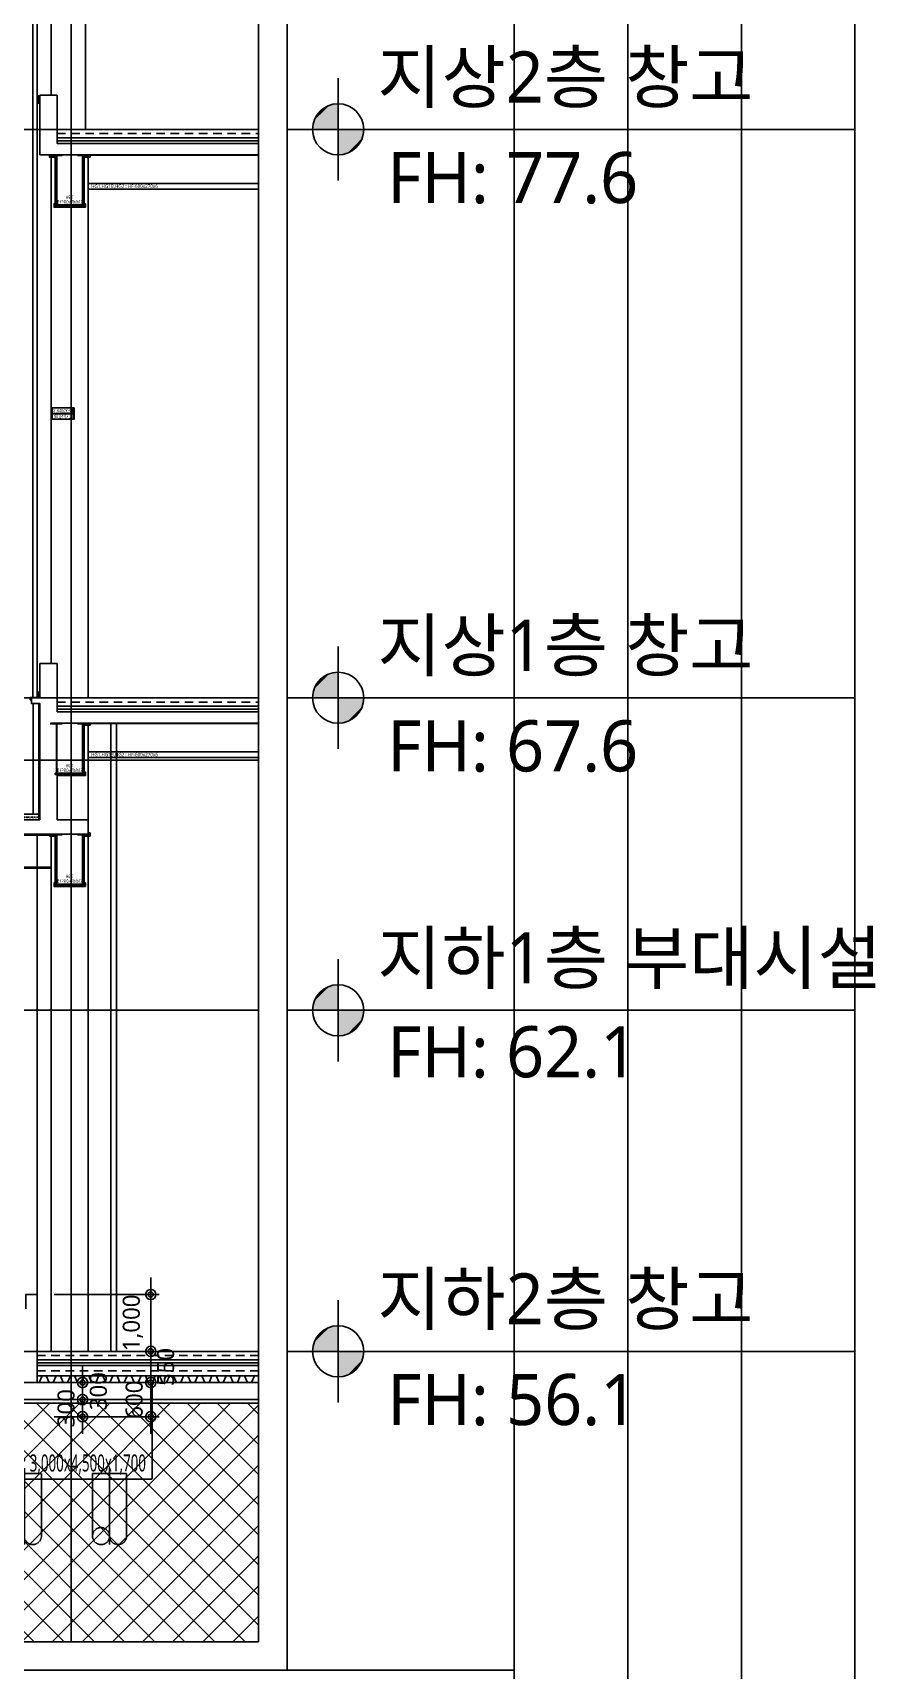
# Model space of a CAD drawing. Header units: millimetres. Extents: x 367092 to 767578, y 396038 to 811791.
# Drawn here: x 638864 to 653699, y 443014 to 471825 of the extents above; entities that cross this region are included whole.
import ezdxf
from ezdxf.enums import TextEntityAlignment as Align

# ---------------------------------------------------------------- set-up
doc = ezdxf.new("R2010")
doc.units = ezdxf.units.MM
doc.header["$LTSCALE"] = 100
doc.header["$MEASUREMENT"] = 0
doc.header["$PDSIZE"] = -10
doc.linetypes.add('HID', pattern=[2.5, 1.5, -1])
doc.linetypes.add('HIDDEN2', pattern=[0.1875, 0.125, -0.0625])
doc.layers.get('0').update_dxf_attribs({"linetype": 'CONTINUOUS'})
doc.layers.get('Defpoints').update_dxf_attribs({"color": 171, "linetype": 'CONTINUOUS'})
for name, color, linetype in [('02-COL', 2, 'CONTINUOUS'), ('251', 251, 'CONTINUOUS'), ('cen', 14, 'CONTINUOUS'), ('CON', 2, 'CONTINUOUS'), ('DIM', 7, 'CONTINUOUS'), ('ELE5', 254, 'CONTINUOUS'), ('ELE6', 8, 'CONTINUOUS'), ('FIN', 8, 'CONTINUOUS'), ('FIN(내화피복)', 8, 'CONTINUOUS'), ('FIN(패널-100우레탄 방열)', 3, 'CONTINUOUS'), ('FIN(패널-T75 글라스울)', 6, 'CONTINUOUS'), ('HAT-252', 252, 'CONTINUOUS'), ('INS', 9, 'BATTING'), ('NDIM', 7, 'CONTINUOUS'), ('S-SGIRDER-HF', 3, 'CONTINUOUS'), ('STEEL', 5, 'CONTINUOUS'), ('STL', 3, 'CONTINUOUS'), ('SYM', 7, 'CONTINUOUS'), ('TEXT(AXIS)', 2, 'CONTINUOUS'), ('TITLE', 7, 'CONTINUOUS'), ('WALL', 3, 'CONTINUOUS'), ('wire-meshes', 1, 'CONTINUOUS'), ('배수판', 5, 'CONTINUOUS'), ('스틸', 8, 'CONTINUOUS'), ('초평탄', 4, 'CONTINUOUS'), ('판넬', 4, 'CONTINUOUS')]:
    doc.layers.add(name, color=color, linetype=linetype)
doc.styles.add('TE', font='malgun_0.ttf')
doc.styles.add('나눔바른고딕', font='NanumBarunGothic.ttf')
doc.linetypes.add('BATTING', pattern='A,0.0001,-0.1,[134,ltypeshp.shx,S=0.1,R=0,X=-0.1,Y=0],-0.2,[134,ltypeshp.shx,S=0.1,R=180,X=0.1,Y=0],-0.1', length=0.4001)
doc.dimstyles.new('BA', dxfattribs={"dimscale": 500, "dimtxt": 3, "dimasz": 1, "dimexe": 1, "dimexo": 5, "dimgap": 0.9, "dimtad": 1, "dimdec": 0, "dimdsep": 46, "dimlunit": 6, "dimtxsty": 'TE', "dimblk": 'DDD', "dimcen": 2.5, "dimclrd": 256, "dimclre": 256, "dimclrt": 3, "dimazin": 2, "dimtfac": 1, "dimtdec": 0, "dimtix": 1, "dimtmove": 2, "dimatfit": 3, "dimldrblk": 'DDD', "dimfxl": 1, "dimtolj": 1, "dimtzin": 0, "dimarcsym": 2})

# ---------------------------------------------------------------- blocks, each defined once
blk = doc.blocks.new('*U230')
at = {"layer": 'ELE6', "ltscale": 0.1}
for p, q in [((3025, 583), (0, 583)), ((3025, 17), (0, 17))]:
    blk.add_line(p, q, dxfattribs=at)
blk.add_lwpolyline([(3025, 0), (0, 0), (0, 600), (3025, 600)], close=True, dxfattribs=at)
at = {"layer": 'Defpoints', "style": 'TE'}
blk.add_text('SG1 : H-600x200x11x17', height=60, dxfattribs=at).set_placement((469, 66), align=Align.MIDDLE_CENTER)
blk = doc.blocks.new('*U396')
for p, q in [((-135, 0), (-335, 0)), ((-335, 0), (-335, -12)), ((-135, -12), (-135, 0)), ((335, 0), (135, 0)), ((135, 0), (135, -12)), ((335, -12), (335, 0)), ((-335, -12), (-135, -12)), ((135, -12), (335, -12))]:
    blk.add_line(p, q)
at = {"linetype": 'ByBlock'}
for points in [[(-235, -880), (-226, -880), (-226, -12), (-235, -12)], [(226, -880), (235, -880), (235, -12), (226, -12)]]:
    blk.add_lwpolyline(points, close=True, dxfattribs=at)
blk.add_lwpolyline([(-255, -900), (255, -900), (255, -880), (-255, -880)], close=True)
at = {"layer": 'Defpoints'}
blk.add_point((0, 0), dxfattribs=at)
blk = doc.blocks.new('HG17')
at = {"layer": 'S-SGIRDER-HF'}
blk.add_blockref('*U396', (0, 0), dxfattribs=at)
at = {"layer": 'Defpoints', "style": 'TE', "width": 0.5}
for s, p in [('BHF-900x470x9x12', (0, -825)), ('HG17', (0, -744))]:
    blk.add_text(s, height=60, dxfattribs=at).set_placement(p, align=Align.MIDDLE_CENTER)
blk = doc.blocks.new('PF3B')
at = {"layer": 'Defpoints', "linetype": 'HIDDEN2', "ltscale": 0.5}
for p, q in [((450, -1000), (450, 100)), ((450, 100), (1050, 100)), ((750, -1150), (750, 200)), ((1050, -1000), (1050, 100)), ((1950, -1000), (1950, 100)), ((1950, 100), (2550, 100)), ((2250, -1150), (2250, 200)), ((2550, -1000), (2550, 100))]:
    blk.add_line(p, q, dxfattribs=at)
blk.add_lwpolyline([(0, 1700), (3000, 1700), (3000, 0), (0, 0)], close=True, dxfattribs=at)
for centre in [(600, -1000), (2100, -1000)]:
    blk.add_circle(centre, 150, dxfattribs=at)
for centre in [(900, -1000), (2400, -1000)]:
    blk.add_arc(centre, 150, 179.9998, 0.0002, dxfattribs=at)
at = {"layer": 'Defpoints', "style": 'TE', "width": 0.6}
blk.add_text('PF3B : 3,000x4,500x1,700', height=300, dxfattribs=at).set_placement((110, 136))
blk = doc.blocks.new('*U231')
at = {"layer": 'Defpoints'}
for p, q in [((-100, 187), (-100, -187)), ((-4, 0), (4, 0)), ((100, -187), (100, 187))]:
    blk.add_line(p, q, dxfattribs=at)
at = {"layer": 'STEEL', "color": 0, "linetype": 'ByBlock', "ltscale": 0.5}
for p, q in [((-4, 187), (-100, 187)), ((-4, -187), (-4, 187)), ((100, 187), (4, 187)), ((4, 187), (4, -187)), ((-100, -187), (-4, -187)), ((4, -187), (100, -187))]:
    blk.add_line(p, q, dxfattribs=at)
for points in [[(-100, 187), (-100, 200), (100, 200), (100, 187)], [(100, -187), (100, -200), (-100, -200), (-100, -187)]]:
    blk.add_lwpolyline(points, dxfattribs=at)
blk = doc.blocks.new('WB1')
at = {"layer": 'STL', "rotation": 90}
blk.add_blockref('*U231', (0, 0), dxfattribs=at)
at = {"layer": 'Defpoints', "style": 'TE'}
for s, width, p in [('WB1:H-400x200x8x13', 0.4, (2, 49)), ('(90˚ 눕혀서 시공)', 0.5, (2, -50))]:
    blk.add_text(s, height=60, dxfattribs=dict(at, width=width)).set_placement(p, align=Align.MIDDLE_CENTER)
blk = doc.blocks.new('A$C19853FC8')
at = {"layer": 'SYM'}
for p, q in [((1800, 0), (1800, 3600)), ((3600, 1800), (0, 1800))]:
    blk.add_line(p, q, dxfattribs=at)
blk.add_circle((1800, 1800), 900, dxfattribs=at)
for points in [[(900, 1800), (1800, 2700), (914, 1959), (1643, 2686)], [(914, 1959), (1643, 2686), (954, 2112), (1492, 2646)], [(954, 2112), (1492, 2646), (1025, 2260), (1346, 2576)], [(1025, 2260), (1346, 2576), (1109, 2378), (1222, 2491)], [(1800, 900), (2700, 1800), (1959, 914), (2686, 1643)], [(1959, 914), (2686, 1643), (2112, 954), (2646, 1492)], [(2112, 954), (2646, 1492), (2260, 1025), (2576, 1346)], [(2260, 1025), (2576, 1346), (2378, 1109), (2491, 1222)]]:
    blk.add_solid(points, dxfattribs=at)
at = {"layer": 'SYM', "linetype": 'Continuous'}
for points in [[(1800, 2700), (1800, 1800), (900, 1800)], [(2700, 1800), (1800, 900), (1800, 1800)]]:
    blk.add_solid(points, dxfattribs=at)
blk = doc.blocks.new('A$C51E23882')
at = {"layer": 'TITLE'}
blk.add_lwpolyline([(8500, 0), (0, 0), (0, 5200), (8500, 5200)], close=True, dxfattribs=at)
for points in [[(8500, 3200), (0, 3200)], [(3300, 3200), (3300, 0)], [(5300, 3200), (5300, 0)], [(3300, 1600), (8500, 1600)]]:
    blk.add_lwpolyline(points, dxfattribs=at)
at = {"layer": 'TITLE', "style": '나눔바른고딕'}
for s, p in [('F.L', (4352, 2378)), ('S.L', (4352, 778))]:
    blk.add_text(s, height=700, dxfattribs=at).set_placement(p, align=Align.MIDDLE)
blk = doc.blocks.new('DDD')
at = {"layer": 'DIM', "color": 0}
for p, q in [((-1, 0), (1, 0)), ((0, -1), (0, 1))]:
    blk.add_line(p, q, dxfattribs=at)
for radius in [0.6, 0.3]:
    blk.add_circle((0, 0), radius, dxfattribs=at)
blk = doc.blocks.new('*D338')
at = {"layer": 'Defpoints', "color": 0, "ltscale": 0.4, "transparency": 16777216}
for p in [(638942, 448075), (640942, 448075), (638942, 447475)]:
    blk.add_point(p, dxfattribs=at)
at = {"layer": 'NDIM', "lineweight": -2, "ltscale": 0.4, "transparency": 16777216}
for p, q in [((640942, 448225), (640942, 448375)), ((639242, 448075), (641092, 448075)), ((640942, 447475), (640942, 448075)), ((639242, 447475), (641092, 447475)), ((640942, 447325), (640942, 447175))]:
    blk.add_line(p, q, dxfattribs=at)
at = {"layer": 'NDIM', "lineweight": -2, "ltscale": 0.4, "transparency": 16777216, "xscale": 150, "yscale": 150, "zscale": 150}
for p, rotation in [((640942, 448075), 270), ((640942, 447475), 90)]:
    blk.add_blockref('DDD', p, dxfattribs=dict(at, rotation=rotation))
at = {"layer": 'NDIM', "color": 3, "ltscale": 0.4, "transparency": 16777216, "insert": (640652, 447775), "char_height": 300, "attachment_point": 5, "rotation": 90, "style": 'TE'}
blk.add_mtext('\\A1;600', dxfattribs=at)
blk = doc.blocks.new('*D339')
at = {"layer": 'Defpoints', "color": 0, "ltscale": 0.4, "transparency": 16777216}
for p in [(638942, 449625), (640942, 449625), (638942, 448625)]:
    blk.add_point(p, dxfattribs=at)
at = {"layer": 'NDIM', "lineweight": -2, "ltscale": 0.4, "transparency": 16777216}
for p, q in [((640942, 449775), (640942, 449925)), ((639242, 449625), (641092, 449625)), ((640942, 448625), (640942, 449625)), ((639242, 448625), (641092, 448625)), ((640942, 448475), (640942, 448325))]:
    blk.add_line(p, q, dxfattribs=at)
at = {"layer": 'NDIM', "lineweight": -2, "ltscale": 0.4, "transparency": 16777216, "xscale": 150, "yscale": 150, "zscale": 150}
for p, rotation in [((640942, 449625), 270), ((640942, 448625), 90)]:
    blk.add_blockref('DDD', p, dxfattribs=dict(at, rotation=rotation))
at = {"layer": 'NDIM', "color": 3, "ltscale": 0.4, "transparency": 16777216, "insert": (640626, 449125), "char_height": 300, "attachment_point": 5, "rotation": 90, "style": 'TE'}
blk.add_mtext('\\A1;1,000', dxfattribs=at)
blk = doc.blocks.new('*D340')
at = {"layer": 'Defpoints', "color": 0, "ltscale": 0.4, "transparency": 16777216}
for p in [(638942, 448625), (640942, 448625), (638942, 448075)]:
    blk.add_point(p, dxfattribs=at)
at = {"layer": 'NDIM', "lineweight": -2, "ltscale": 0.4, "transparency": 16777216}
for p, q in [((640942, 448775), (640942, 448925)), ((639242, 448625), (641092, 448625)), ((640942, 448075), (640942, 448625)), ((639242, 448075), (641092, 448075)), ((640942, 447925), (640942, 447775))]:
    blk.add_line(p, q, dxfattribs=at)
at = {"layer": 'NDIM', "lineweight": -2, "ltscale": 0.4, "transparency": 16777216, "xscale": 150, "yscale": 150, "zscale": 150}
for p, rotation in [((640942, 448625), 270), ((640942, 448075), 90)]:
    blk.add_blockref('DDD', p, dxfattribs=dict(at, rotation=rotation))
at = {"layer": 'NDIM', "color": 3, "ltscale": 0.4, "transparency": 16777216, "insert": (641205, 448350), "char_height": 300, "attachment_point": 5, "rotation": 90, "style": 'TE'}
blk.add_mtext('\\A1;550', dxfattribs=at)
blk = doc.blocks.new('*D359')
at = {"layer": 'Defpoints', "color": 0, "ltscale": 0.4, "transparency": 16777216}
for p in [(638942, 448075), (639742, 448075), (638942, 447775)]:
    blk.add_point(p, dxfattribs=at)
at = {"layer": 'NDIM', "lineweight": -2, "ltscale": 0.4, "transparency": 16777216}
for p, q in [((639742, 448225), (639742, 448375)), ((639242, 448075), (639892, 448075)), ((639742, 447775), (639742, 448075)), ((639242, 447775), (639892, 447775)), ((639742, 447625), (639742, 447475))]:
    blk.add_line(p, q, dxfattribs=at)
at = {"layer": 'NDIM', "lineweight": -2, "ltscale": 0.4, "transparency": 16777216, "xscale": 150, "yscale": 150, "zscale": 150}
for p, rotation in [((639742, 448075), 270), ((639742, 447775), 90)]:
    blk.add_blockref('DDD', p, dxfattribs=dict(at, rotation=rotation))
at = {"layer": 'NDIM', "color": 3, "ltscale": 0.4, "transparency": 16777216, "insert": (640021, 447925), "char_height": 300, "attachment_point": 5, "rotation": 90, "style": 'TE'}
blk.add_mtext('\\A1;300', dxfattribs=at)
blk = doc.blocks.new('*D360')
at = {"layer": 'Defpoints', "color": 0, "ltscale": 0.4, "transparency": 16777216}
for p in [(638942, 447775), (639742, 447775), (638942, 447475)]:
    blk.add_point(p, dxfattribs=at)
at = {"layer": 'NDIM', "lineweight": -2, "ltscale": 0.4, "transparency": 16777216}
for p, q in [((639742, 447925), (639742, 448075)), ((639242, 447775), (639892, 447775)), ((639742, 447475), (639742, 447775)), ((639242, 447475), (639892, 447475)), ((639742, 447325), (639742, 447175))]:
    blk.add_line(p, q, dxfattribs=at)
at = {"layer": 'NDIM', "lineweight": -2, "ltscale": 0.4, "transparency": 16777216, "xscale": 150, "yscale": 150, "zscale": 150}
for p, rotation in [((639742, 447775), 270), ((639742, 447475), 90)]:
    blk.add_blockref('DDD', p, dxfattribs=dict(at, rotation=rotation))
at = {"layer": 'NDIM', "color": 3, "ltscale": 0.4, "transparency": 16777216, "insert": (639452, 447625), "char_height": 300, "attachment_point": 5, "rotation": 90, "style": 'TE'}
blk.add_mtext('\\A1;300', dxfattribs=at)

msp = doc.modelspace()

# ---------------------------------------------------------------- hatches: boundary and pattern name
at = {"linetype": 'ByBlock'}
h = msp.add_hatch(dxfattribs=at)
h.set_pattern_fill('DOTS', color=251, scale=80)
h.set_pattern_definition([(0, (-2221525.075, -1171770.253), (2.5, 5), [0, -5])])
h.paths.add_polyline_path([(638941.5, 470712.8), (638941.5, 470587.4), (638991.5, 470587.4), (638991.5, 470712.8)])
at = {"layer": 'HAT-252', "ltscale": 10000}
h = msp.add_hatch(dxfattribs=at)
h.set_pattern_fill('ANSI37', color=256, scale=3000)
h.paths.add_polyline_path([(642841.8, 447714.8), (637401.8, 447714.8), (637401.8, 447414.8), (634281.8, 447414.8), (634281.8, 449014.8), (625901.8, 449014.8), (625901.8, 447414.8), (622781.8, 447414.8), (622781.8, 449014.8), (614401.8, 449014.8), (614401.8, 446513.8), (611281.8, 446513.8), (611281.8, 448014.8), (602901.8, 448014.8), (602901.8, 446414.8), (599781.8, 446414.8), (599781.8, 447814.8), (593701.8, 447814.8), (593701.8, 447014.8), (589081.8, 447014.8), (589081.8, 447074.8), (589106.8, 447074.8), (589106.8, 458624.8), (586841.8, 458624.8), (586841.8, 443513.8), (642841.8, 443513.8)])

# ---------------------------------------------------------------- linework, layer by layer
at = {"color": 1, "linetype": 'ByBlock'}
for p, q in [((638989.5, 460222.5), (638944.1, 460127.1)), ((638989.5, 460127.1), (638944.1, 460222.5))]:
    msp.add_line(p, q, dxfattribs=at)
at = {"color": 251, "linetype": 'ByBlock'}
msp.add_lwpolyline([(638941.8, 470587.4), (638990, 470587.4), (638990, 470712.8), (638941.8, 470712.8)], close=True, dxfattribs=at)
at = {"layer": '02-COL', "ltscale": 0.1}
for points in [[(642841.8, 459674.8), (639181.8, 459674.8), (639181.8, 459662.8), (639281.8, 459662.8), (639281.8, 458794.8), (639261.8, 458794.8), (639261.8, 458774.8), (639291.8, 458774.8), (639291.8, 457974.8)], [(639291.8, 457974.8), (639841.8, 457974.8), (639841.8, 457724.8), (589941.8, 457724.8)]]:
    msp.add_lwpolyline(points, dxfattribs=at)
at = {"layer": '251', "ltscale": 0.5}
msp.add_line((638971.8, 458074.8), (638971.8, 457984.8), dxfattribs=at)
for points in [[(642841.8, 447774.8), (637341.8, 447774.8), (637341.8, 447474.8), (634341.8, 447474.8), (634341.8, 449074.8), (625841.8, 449074.8), (625841.8, 447474.8), (622841.8, 447474.8), (622841.8, 449074.8), (614341.8, 449074.8), (614341.8, 446573.8), (611341.8, 446573.8), (611341.8, 448074.8), (602841.8, 448074.8), (602841.8, 446474.8), (599841.8, 446474.8), (599841.8, 447874.8), (593641.8, 447874.8), (593641.8, 447074.8), (589106.8, 447074.8), (589106.8, 459024.8)], [(636361.8, 458074.8), (638971.8, 458074.8)]]:
    msp.add_lwpolyline(points, dxfattribs=at)
at = {"layer": 'cen', "ltscale": 0.1}
msp.add_line((639541.8, 443513.8), (639541.8, 514524.8), dxfattribs=at)
at = {"layer": 'cen', "ltscale": 5}
for p, q in [((586841.8, 470124.8), (642841.8, 470124.8)), ((586841.8, 460124.8), (642841.8, 460124.8)), ((586841.8, 459024.8), (642841.8, 459024.8)), ((586841.8, 454624.8), (642841.8, 454624.8)), ((586841.8, 448624.8), (642841.8, 448624.8))]:
    msp.add_line(p, q, dxfattribs=at)
at = {"layer": 'CON', "ltscale": 0.1}
for p, q in [((639291.8, 469874.8), (639291.8, 470724.8)), ((638991.8, 469674.8), (642841.8, 469674.8)), ((639291.8, 459874.8), (639291.8, 460724.8)), ((638941.8, 448074.8), (642841.8, 448074.8))]:
    msp.add_line(p, q, dxfattribs=at)
at = {"layer": 'CON', "ltscale": 1000}
msp.add_line((636341.8, 457974.8), (638991.8, 457974.8), dxfattribs=at)
at = {"layer": 'CON', "ltscale": 0.1}
for points in [[(638991.8, 469674.8), (638991.8, 470724.8)], [(639291.8, 470724.8), (638991.8, 470724.8)], [(639291.8, 469874.8), (642841.8, 469874.8)], [(639291.8, 460724.8), (638991.8, 460724.8)], [(639291.8, 459874.8), (642841.8, 459874.8)], [(638941.8, 448074.8), (638941.8, 449624.8), (638741.8, 449624.8), (638741.8, 449374.8)], [(637341.8, 447474.8), (637341.8, 447774.8), (642841.8, 447774.8)]]:
    msp.add_lwpolyline(points, dxfattribs=at)
at = {"layer": 'CON', "ltscale": 1000}
for points in [[(638991.8, 460124.8), (638991.8, 460724.8)], [(638991.8, 457974.8), (638991.8, 460024.8)]]:
    msp.add_lwpolyline(points, dxfattribs=at)
at = {"layer": 'CON'}
for points in [[(638851.8, 460024.8), (638841.8, 460024.8), (638841.8, 460124.8), (638991.8, 460124.8)], [(638991.8, 460024.8), (638861.8, 460024.8)]]:
    msp.add_lwpolyline(points, dxfattribs=at)
at = {"layer": 'Defpoints', "ltscale": 0.1}
msp.add_line((638990.8, 470725.8), (638991.8, 470724.8), dxfattribs=at)
at = {"layer": 'Defpoints', "ltscale": 10000}
for points in [[(653341.8, 433013.8), (576341.8, 433013.8), (576341.8, 525024.8), (653341.8, 525024.8)], [(651341.8, 435013.8), (578341.8, 435013.8), (578341.8, 523024.8), (651341.8, 523024.8)], [(649341.8, 437013.8), (580341.8, 437013.8), (580341.8, 521024.8), (649341.8, 521024.8)], [(647341.8, 439013.8), (582341.8, 439013.8), (582341.8, 519024.8), (647341.8, 519024.8)], [(643341.8, 443013.8), (586341.8, 443013.8), (586341.8, 515024.8), (643341.8, 515024.8)], [(642841.8, 443513.8), (586841.8, 443513.8), (586841.8, 514524.8), (642841.8, 514524.8)]]:
    msp.add_lwpolyline(points, close=True, dxfattribs=at)
at = {"layer": 'ELE5', "ltscale": 1000}
for points in [[(639191.8, 479924.8), (639191.8, 470724.8)], [(639791.8, 479924.8), (639791.8, 470124.8)], [(639191.8, 469674.8), (639191.8, 460724.8)], [(639841.8, 469674.8), (639841.8, 460124.8)], [(639841.8, 459674.8), (639841.8, 448624.8)], [(639191.8, 457724.8), (639191.8, 448624.8)]]:
    msp.add_lwpolyline(points, dxfattribs=at)
at = {"layer": 'ELE6', "ltscale": 0.1}
for p, q in [((642841.8, 469668.8), (639841.8, 469668.8)), ((642841.8, 469174.8), (639841.8, 469174.8)), ((642841.8, 459668.8), (639841.8, 459668.8)), ((642841.8, 459174.8), (639841.8, 459174.8))]:
    msp.add_line(p, q, dxfattribs=at)
for points in [[(642841.8, 469074.8), (639841.8, 469074.8), (639841.8, 469674.8), (642841.8, 469674.8)], [(642841.8, 459074.8), (639841.8, 459074.8), (639841.8, 459674.8), (642841.8, 459674.8)]]:
    msp.add_lwpolyline(points, dxfattribs=at)
at = {"layer": 'FIN'}
for p, q in [((638941.8, 448374.8), (642841.8, 448374.8)), ((638941.8, 448194.8), (642841.8, 448194.8))]:
    msp.add_line(p, q, dxfattribs=at)
at = {"layer": 'FIN', "ltscale": 0.1}
for points in [[(642841.8, 447714.8), (637401.8, 447714.8), (637401.8, 447414.8), (634281.8, 447414.8), (634281.8, 449014.8), (625901.8, 449014.8), (625901.8, 447414.8), (622781.8, 447414.8), (622781.8, 449014.8), (614401.8, 449014.8), (614401.8, 446513.8), (611281.8, 446513.8)], [(611341.8, 446573.8), (614341.8, 446573.8), (614341.8, 449074.8), (622841.8, 449074.8), (622841.8, 447474.8), (625841.8, 447474.8), (625841.8, 449074.8), (634341.8, 449074.8), (634341.8, 447474.8), (637341.8, 447474.8), (637341.8, 447774.8), (642841.8, 447774.8)]]:
    msp.add_lwpolyline(points, dxfattribs=at)
at = {"layer": 'FIN(내화피복)', "ltscale": 10000}
for points in [[(639160.8, 469674.8), (639160.8, 469633.8), (639260.8, 469633.8), (639260.8, 468815.8), (639240.8, 468815.8), (639240.8, 468753.8), (639792.8, 468753.8), (639792.8, 468815.8), (639772.8, 468815.8), (639772.8, 469633.8), (639872.8, 469633.8), (639872.8, 469674.8)], [(639291.8, 458753.8), (639792.8, 458753.8), (639792.8, 458815.8), (639772.8, 458815.8), (639772.8, 459641.8), (639872.8, 459641.8), (639872.8, 459674.8)], [(639160.8, 457724.8), (639160.8, 457691.8), (639260.8, 457691.8), (639260.8, 456865.8), (639240.8, 456865.8), (639240.8, 456803.8), (639792.8, 456803.8), (639792.8, 456865.8), (639772.8, 456865.8), (639772.8, 457691.8), (639872.8, 457691.8), (639872.8, 457745.8), (639851.8, 457745.8)]]:
    msp.add_lwpolyline(points, dxfattribs=at)
at = {"layer": 'FIN(패널-100우레탄 방열)', "ltscale": 0.1}
for points in [[(640241.8, 448624.8), (640241.8, 459674.8)], [(640341.8, 448624.8), (640341.8, 459674.8)]]:
    msp.add_lwpolyline(points, dxfattribs=at)
at = {"layer": 'FIN(패널-T75 글라스울)', "ltscale": 0.1}
msp.add_lwpolyline([(638866.8, 511624.8), (638866.8, 460127.2), (638941.8, 460127.2), (638941.8, 511624.8)], close=True, dxfattribs=at)
at = {"layer": 'HAT-252', "linetype": 'HID', "ltscale": 0.2}
msp.add_lwpolyline([(636351.8, 459454.8), (636351.8, 457984.8), (638981.8, 457984.8), (638981.8, 460024.8)], dxfattribs=at)
at = {"layer": 'INS', "ltscale": 1.2}
for p, q in [((639291.8, 469924.8), (642841.8, 469924.8)), ((639291.8, 459924.8), (642841.8, 459924.8)), ((638941.8, 448424.8), (642841.8, 448424.8))]:
    msp.add_line(p, q, dxfattribs=at)
at = {"layer": 'SYM', "ltscale": 1000}
for p, q in [((643341.8, 470124.8), (653341.8, 470124.8)), ((643341.8, 460124.8), (653341.8, 460124.8)), ((643341.8, 454624.8), (653341.8, 454624.8)), ((643341.8, 448624.8), (653341.8, 448624.8))]:
    msp.add_line(p, q, dxfattribs=at)
at = {"layer": 'WALL'}
msp.add_lwpolyline([(638971.8, 458074.8), (638971.8, 460024.8), (638871.8, 460024.8), (638871.8, 458074.8)], close=True, dxfattribs=at)
at = {"layer": 'wire-meshes', "linetype": 'HID'}
for p, q in [((639291.8, 470049.8), (642841.8, 470049.8)), ((639291.8, 460049.8), (642841.8, 460049.8)), ((638941.8, 448549.8), (642841.8, 448549.8)), ((638941.8, 448284.8), (642841.8, 448284.8))]:
    msp.add_line(p, q, dxfattribs=at)
at = {"layer": 'wire-meshes', "linetype": 'HID', "ltscale": 0.1}
msp.add_lwpolyline([(636361.8, 458024.8), (638971.8, 458024.8)], dxfattribs=at)
at = {"layer": '배수판'}
msp.add_lwpolyline([(638941.8, 448074.8), (638977.8, 448074.8), (639029.1, 448194.8), (639102.4, 448194.8), (639153.7, 448074.8), (639227, 448074.8), (639278.3, 448194.8), (639351.6, 448194.8), (639402.9, 448074.8), (639476.3, 448074.8), (639527.6, 448194.8), (639600.9, 448194.8), (639652.2, 448074.8), (639725.5, 448074.8), (639776.8, 448194.8), (639850.2, 448194.8), (639901.4, 448074.8), (639974.8, 448074.8), (640026.1, 448194.8), (640099.4, 448194.8), (640150.7, 448074.8), (640224, 448074.8), (640275.3, 448194.8), (640348.7, 448194.8), (640400, 448074.8), (640473.3, 448074.8), (640524.6, 448194.8), (640597.9, 448194.8), (640649.2, 448074.8), (640722.5, 448074.8), (640773.8, 448194.8), (640847.2, 448194.8), (640898.5, 448074.8), (640971.8, 448074.8), (641023.1, 448194.8), (641096.4, 448194.8), (641147.7, 448074.8), (641221.1, 448074.8), (641272.3, 448194.8), (641345.7, 448194.8), (641397, 448074.8), (641470.3, 448074.8), (641521.6, 448194.8), (641594.9, 448194.8), (641646.2, 448074.8), (641719.6, 448074.8), (641770.9, 448194.8), (641844.2, 448194.8), (641895.5, 448074.8), (641968.8, 448074.8), (642020.1, 448194.8), (642093.4, 448194.8), (642144.7, 448074.8), (642218.1, 448074.8), (642269.4, 448194.8), (642342.7, 448194.8), (642394, 448074.8), (642467.3, 448074.8), (642518.6, 448194.8), (642592, 448194.8), (642643.2, 448074.8), (642716.6, 448074.8), (642767.9, 448194.8), (642841.2, 448194.8), (642841.8, 448193.3)], dxfattribs=at)
at = {"layer": '스틸', "color": 6, "linetype": 'ByBlock'}
for p, q in [((638941.8, 470725.8), (638941.8, 470712.8)), ((638943.8, 470725.8), (638941.8, 470725.8)), ((638990, 470712.8), (638941.8, 470712.8)), ((638941.8, 470712.8), (638990, 470712.8)), ((638943.8, 470725.8), (638943.8, 470714.8)), ((638943.8, 470714.8), (638988, 470714.8)), ((638988, 470714.8), (638988, 470725.8)), ((638990, 470725.8), (638988, 470725.8)), ((638990, 470712.8), (638990, 470725.8))]:
    msp.add_line(p, q, dxfattribs=at)
at = {"layer": '스틸', "color": 6, "linetype": 'ByBlock', "const_width": 2}
msp.add_lwpolyline([(639020.8, 470725.8), (638990.8, 470725.8), (638990.8, 470586.4), (638941.8, 470586.4)], dxfattribs=at)
at = {"layer": '스틸', "color": 6, "linetype": 'ByBlock'}
for points in [[(638942.8, 460179.2), (638941.8, 460179.2), (638941.8, 460127.2), (638820.8, 460127.2), (638820.8, 460089.2), (638840.8, 460089.2), (638840.8, 460090.2), (638821.8, 460090.2), (638821.8, 460126.2), (638942.8, 460126.2)], [(638991.8, 460124.8), (638991.8, 460224.8), (638941.8, 460224.8), (638941.8, 460124.8)], [(638989.5, 460127.1), (638989.5, 460222.5), (638944.1, 460222.5), (638944.1, 460127.1)]]:
    msp.add_lwpolyline(points, close=True, dxfattribs=at)
at = {"layer": '초평탄', "ltscale": 0.1}
for p, q in [((639291.8, 469974.8), (642841.8, 469974.8)), ((639291.8, 459974.8), (642841.8, 459974.8))]:
    msp.add_line(p, q, dxfattribs=at)
for points in [[(639291.8, 470124.8), (642841.8, 470124.8)], [(639291.8, 460124.8), (642841.8, 460124.8)], [(638941.8, 448624.8), (642841.8, 448624.8)], [(638941.8, 448474.8), (642841.8, 448474.8)]]:
    msp.add_lwpolyline(points, dxfattribs=at)
at = {"layer": '판넬', "ltscale": 0.1}
msp.add_lwpolyline([(638941.8, 449624.8), (638941.8, 457724.8)], dxfattribs=at)

# ---------------------------------------------------------------- block references
at = {"ltscale": 1000, "xscale": 0.5, "yscale": 0.5, "zscale": 0.5}
for p in [(643341.8, 469224.8), (643341.8, 459224.8), (643341.8, 453724.8), (643341.8, 447724.8)]:
    msp.add_blockref('A$C19853FC8', p, dxfattribs=at)
at = {"xscale": 1.25, "yscale": 1.25, "zscale": 1.25}
msp.add_blockref('A$C51E23882', (636716.8, 436513.8), dxfattribs=at)
at = {"layer": '02-COL'}
for name, p in [('HG17', (639516.8, 469674.8)), ('WB1', (639391.8, 465124.8)), ('HG17', (639516.8, 459674.8)), ('*U230', (636166.8, 457124.8)), ('HG17', (639516.8, 457724.8)), ('PF3B', (637966.8, 446374.8))]:
    msp.add_blockref(name, p, dxfattribs=at)

# ---------------------------------------------------------------- texts
at = {"layer": 'Defpoints', "style": 'TE'}
for p in [(640480.2, 469125.1), (640480.2, 459125.1)]:
    msp.add_text('HG1,HG1B,HG2 : HF-600x270x6', height=60, dxfattribs=at).set_placement(p, align=Align.MIDDLE_CENTER)
at = {"layer": 'TEXT(AXIS)', "style": '나눔바른고딕'}
for s, p in [('지상2층 창고', (644932.4, 470597.2)), ('FH: 77.6', (645103.4, 468827.2)), ('지상1층 창고', (644932.4, 460597.2)), ('FH: 67.6', (645103.4, 458827.2)), ('지하1층 부대시설', (644932.4, 455097.2)), ('FH: 62.1', (645103.4, 453445.7)), ('지하2층 창고', (644932.4, 449097.2)), ('FH: 56.1', (645103.4, 447327.2))]:
    msp.add_text(s, height=900, dxfattribs=at).set_placement(p)

# ---------------------------------------------------------------- dimensions: what is measured, and where the dimension line sits
at = {"layer": 'NDIM', "ltscale": 0.4}
for base, p1, p2, picture, middle in [((640941.8, 449624.8), (638941.8, 448624.8), (638941.8, 449624.8), '*D339', (640625.9, 449124.8)), ((640941.8, 448074.8), (638941.8, 447474.8), (638941.8, 448074.8), '*D338', (640651.9, 447774.8)), ((639741.8, 447774.8), (638941.8, 447474.8), (638941.8, 447774.8), '*D360', (639451.9, 447624.8))]:
    dim = msp.add_linear_dim(base=base, p1=p1, p2=p2, angle=90, dimstyle='BA', override={"dimscale": 150, "dimtxt": 2, "dimexo": 2}, dxfattribs=at)
    dim.commit()
    dim.dimension.update_dxf_attribs({"geometry": picture, "text_midpoint": middle})
for base, p1, p2, picture, middle in [((640941.8, 448624.8), (638941.8, 448074.8), (638941.8, 448624.8), '*D340', (641204.6, 448349.8)), ((639741.8, 448074.8), (638941.8, 447774.8), (638941.8, 448074.8), '*D359', (640021.4, 447924.8))]:
    dim = msp.add_linear_dim(base=base, p1=p1, p2=p2, angle=90, dimstyle='BA', override={"dimscale": 150, "dimtxt": 2, "dimexo": 2}, dxfattribs=at)
    dim.commit()
    dim.dimension.update_dxf_attribs({"geometry": picture, "text_midpoint": middle, "dimtype": 160})

doc.saveas('drawing.dxf')
